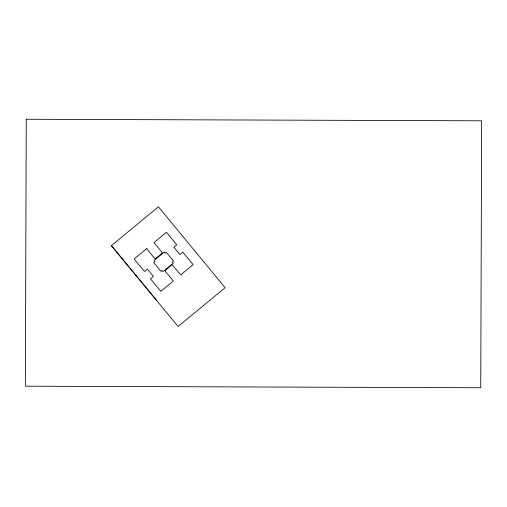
<?xml version="1.0" encoding="UTF-8"?>
<svg xmlns="http://www.w3.org/2000/svg" width="507" height="507" viewBox="0 0 507 507"><rect width="100%" height="100%" fill="white"/><g stroke="black" fill="none" stroke-linecap="round" stroke-linejoin="round"><path stroke-width="0.76" d="M111.382 245.648L158.412 206.831L225.133 287.665L178.096 326.489L111.382 245.648L156.467 300.214M26.256 119.259L25.35 386.195L480.744 387.741L481.65 120.805L26.256 119.259M146.624 248.684L134.133 258.995L144.444 271.486L147.385 269.059L153.45 276.41L150.509 278.837L160.82 291.329L173.312 281.017L164.819 270.732L172.171 264.667L180.663 274.952L193.154 264.641L182.843 252.15L179.903 254.577L173.838 247.226L176.778 244.799L166.467 232.307L153.976 242.619L162.468 252.904L155.117 258.969L146.624 248.684M164.236 252.061L153.951 260.554L154.857 261.656L153.754 262.563L161.036 271.384L162.139 270.472L163.045 271.575L173.337 263.082L172.424 261.98L173.527 261.073L166.252 252.252L165.149 253.164L164.236 252.061"/></g></svg>
